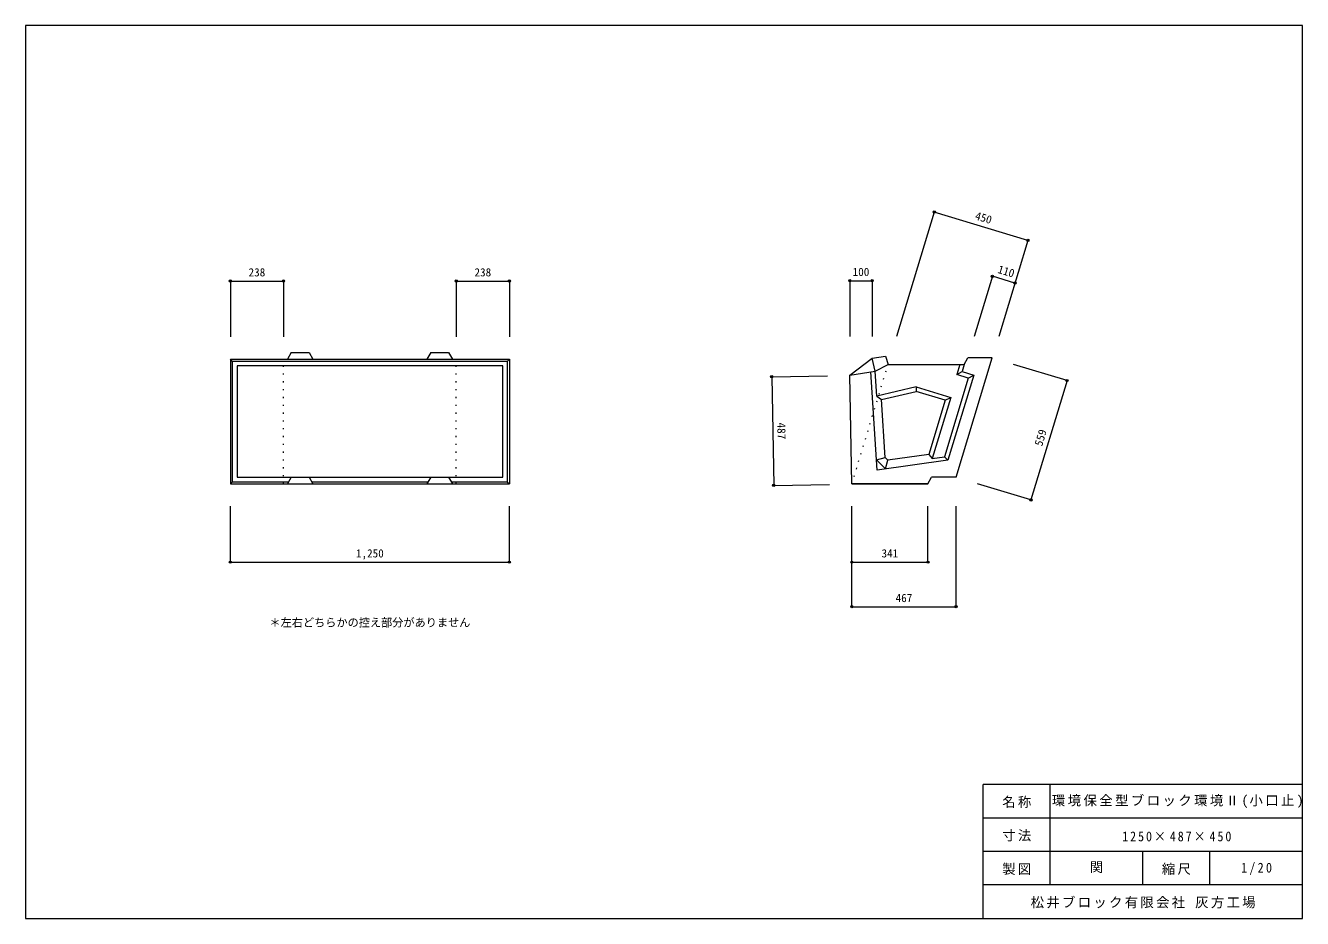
# Model space of a CAD drawing. Units: millimetres, scale not verified. Extents: x -4697 to 5830, y 100 to 4100.
# Drawn here: x 110 to 5830, y 100 to 4100 of the extents above; entities that cross this region are included whole.
import ezdxf
from ezdxf.enums import TextEntityAlignment as Align

# ---------------------------------------------------------------- set-up
doc = ezdxf.new("R2010")
doc.units = ezdxf.units.MM
doc.header["$LTSCALE"] = 20
doc.header["$PDMODE"] = 32
doc.header["$PDSIZE"] = 10
doc.linetypes.add('DOTTED', pattern=[1.75, 0.25, -1.5])
for name, color, linetype, lineweight in [('_0-0_', 7, 'Continuous', 18), ('_0-1_', 7, 'Continuous', 18), ('_0-2_', 4, 'Continuous', 9)]:
    doc.layers.add(name, color=color, linetype=linetype, lineweight=lineweight)
doc.styles.add('ＭＳ ゴシック', font='')
doc.styles.get('ＭＳ ゴシック').set_extended_font_data('MS Gothic')

msp = doc.modelspace()

# ---------------------------------------------------------------- linework, layer by layer
at = {"layer": '_0-0_'}
for p, q in [((5830, 4100), (110, 4100)), ((110, 4100), (110, 100)), ((5830, 100), (5830, 4100)), ((4400, 100), (4400, 700)), ((5830, 700), (4400, 700)), ((4700, 250), (4700, 700)), ((5830, 550), (4400, 550)), ((5830, 400), (4400, 400)), ((5115, 250), (5115, 400)), ((5415, 250), (5415, 400)), ((5830, 250), (4400, 250)), ((110, 100), (5830, 100))]:
    msp.add_line(p, q, dxfattribs=at)
at = {"layer": '_0-1_'}
for p, q in [((1300.04, 2635.28), (1282.72, 2605.28)), ((1300.04, 2635.28), (1380.04, 2635.28)), ((1380.04, 2635.28), (1397.36, 2605.28)), ((1925.04, 2635.28), (1907.72, 2605.28)), ((1925.04, 2635.28), (2005.04, 2635.28)), ((2005.04, 2635.28), (2022.36, 2605.28)), ((1027.54, 2605.28), (1027.54, 2046.28)), ((1027.54, 2605.28), (2277.54, 2605.28)), ((1037.54, 2595.28), (1027.54, 2605.28)), ((1037.54, 2056.28), (1037.54, 2595.28)), ((2267.54, 2595.28), (1037.54, 2595.28)), ((2247.54, 2575.28), (1057.54, 2575.28)), ((1057.54, 2575.28), (1057.54, 2076.28)), ((2247.54, 2076.28), (2247.54, 2575.28)), ((2267.54, 2595.28), (2277.54, 2605.28)), ((2267.54, 2595.28), (2267.54, 2056.28)), ((2277.54, 2605.28), (2277.54, 2046.28)), ((3802.51, 2533.2), (3902.51, 2609.27)), ((3902.51, 2609.27), (3962.58, 2619.28)), ((3916.57, 2551.77), (3902.51, 2609.27)), ((3916.57, 2551.77), (3973.58, 2581.28)), ((3962.58, 2619.28), (3973.58, 2581.28)), ((3973.58, 2581.28), (4314.58, 2581.28)), ((4278.54, 2076.28), (4440.58, 2611.28)), ((4294.58, 2581.28), (4281.03, 2536.56)), ((4314.58, 2581.28), (4305.15, 2550.16)), ((4314.58, 2581.28), (4330.58, 2611.28)), ((4440.58, 2611.28), (4330.58, 2611.28)), ((3802.51, 2533.2), (3916.57, 2551.77)), ((3811.54, 2046.28), (3802.51, 2533.2)), ((3924.2, 2108.33), (3897.16, 2548.61)), ((3923.43, 2440.15), (3916.57, 2551.77)), ((4333.17, 2520.77), (4226.45, 2168.43)), ((4357.28, 2534.37), (4241.57, 2152.33)), ((4281.03, 2536.56), (4305.15, 2550.16)), ((4333.17, 2520.77), (4281.03, 2536.56)), ((4305.15, 2550.16), (4357.28, 2534.37)), ((4333.17, 2520.77), (4357.28, 2534.37)), ((4100.06, 2481.28), (3923.43, 2440.15)), ((3944.69, 2424.85), (4098.85, 2460.75)), ((4100.06, 2481.28), (4098.85, 2460.75)), ((4229.83, 2421.08), (4098.85, 2460.75)), ((4100.06, 2481.28), (4254.77, 2434.43)), ((3923.43, 2440.15), (3944.69, 2424.85)), ((3960.68, 2164.6), (3944.69, 2424.85)), ((4229.83, 2421.08), (4156.12, 2177.72)), ((4254.77, 2434.43), (4171.93, 2160.9)), ((4229.83, 2421.08), (4254.77, 2434.43)), ((4156.12, 2177.72), (3972.87, 2152.41)), ((4156.12, 2177.72), (4171.93, 2160.9)), ((3921.41, 2153.82), (3960.68, 2164.6)), ((3921.41, 2153.82), (3961.7, 2113.53)), ((4241.57, 2152.33), (3924.2, 2108.33)), ((3960.68, 2164.6), (3972.87, 2152.41)), ((3961.7, 2113.53), (3972.87, 2152.41)), ((4171.93, 2160.9), (4226.45, 2168.43)), ((4226.45, 2168.43), (4241.57, 2152.33)), ((1057.54, 2076.28), (2247.54, 2076.28)), ((1300.04, 2076.28), (1282.72, 2046.28)), ((1380.04, 2076.28), (1397.36, 2046.28)), ((1925.04, 2076.28), (1907.72, 2046.28)), ((2005.04, 2076.28), (2022.36, 2046.28)), ((4152.54, 2046.28), (4168.54, 2076.28)), ((4278.54, 2076.28), (4168.54, 2076.28)), ((1027.54, 2046.28), (1037.54, 2056.28)), ((1027.54, 2046.28), (2277.54, 2046.28)), ((1037.54, 2056.28), (1288.49, 2056.28)), ((1391.59, 2056.28), (1913.49, 2056.28)), ((2016.59, 2056.28), (2267.54, 2056.28)), ((2267.54, 2056.28), (2277.54, 2046.28)), ((4152.54, 2046.28), (3811.54, 2046.28)), ((3811.54, 2046.28), (4152.54, 2046.28))]:
    msp.add_line(p, q, dxfattribs=at)
at = {"layer": '_0-1_', "linetype": 'DOTTED'}
for p, q in [((1265.54, 2046.28), (1265.54, 2605.28)), ((2039.54, 2046.28), (2039.54, 2605.28)), ((3811.54, 2046.28), (3973.58, 2581.28))]:
    msp.add_line(p, q, dxfattribs=at)
at = {"layer": '_0-2_'}
for p, q in [((4180.57, 3264.71), (4011.65, 2706.99)), ((4600.01, 3137.67), (4180.57, 3264.71)), ((4600.01, 3137.67), (4469.57, 2706.99)), ((4441.28, 2976.77), (4359.57, 2706.99)), ((4542.03, 2946.26), (4441.28, 2976.77)), ((1027.54, 2955.28), (1265.54, 2955.28)), ((1027.54, 2955.28), (1027.54, 2705.28)), ((1265.54, 2955.28), (1265.54, 2705.28)), ((2039.54, 2955.28), (2039.54, 2705.28)), ((2039.54, 2955.28), (2277.54, 2955.28)), ((2277.54, 2955.28), (2277.54, 2705.28)), ((3802.51, 2956.99), (3902.51, 2956.99)), ((3802.51, 2956.99), (3802.51, 2706.99)), ((3902.51, 2956.99), (3902.51, 2706.99)), ((4775.55, 2509.83), (4536.29, 2582.3)), ((3452.57, 2526.71), (3702.52, 2531.35)), ((3452.57, 2526.71), (3461.6, 2039.79)), ((4775.55, 2509.83), (4613.52, 1974.83)), ((3461.6, 2039.79), (3711.56, 2044.43)), ((4613.52, 1974.83), (4374.25, 2047.3)), ((1027.54, 1696.28), (1027.54, 1946.28)), ((2277.54, 1696.28), (2277.54, 1946.28)), ((3811.54, 1496.28), (3811.54, 1946.28)), ((4152.54, 1696.28), (4152.54, 1946.28)), ((4278.54, 1496.28), (4278.54, 1946.28)), ((1027.54, 1696.28), (2277.54, 1696.28)), ((3811.54, 1696.28), (4152.54, 1696.28)), ((3811.54, 1496.28), (4278.54, 1496.28))]:
    msp.add_line(p, q, dxfattribs=at)
for p in [(4180.57, 3264.71), (4600.01, 3137.67), (4441.28, 2976.77), (1027.54, 2955.28), (1265.54, 2955.28), (2039.54, 2955.28), (2277.54, 2955.28), (3802.51, 2956.99), (3902.51, 2956.99), (4542.03, 2946.26), (3452.57, 2526.71), (4775.55, 2509.83), (3461.6, 2039.79), (4613.52, 1974.83), (1027.54, 1696.28), (2277.54, 1696.28), (3811.54, 1696.28), (4152.54, 1696.28), (3811.54, 1496.28), (4278.54, 1496.28)]:
    msp.add_point(p, dxfattribs=at)

# ---------------------------------------------------------------- texts
at = {"layer": '_0-0_', "style": 'ＭＳ ゴシック'}
msp.add_text('関', height=43.99, dxfattribs=at).set_placement((4877.5, 295), align=Align.BOTTOM_LEFT)
at = {"layer": '_0-0_', "char_height": 43.99, "attachment_point": 7, "style": 'ＭＳ ゴシック'}
for s, insert in [('\\T1.17;名称', (4485, 595)), ('\\T1.18;環境保全型ブロック環境Ⅱ(小口止)', (4707.5, 595)), ('\\T1.17;寸法', (4485, 445)), ('\\T1.32;\\W0.9;1250×487×450', (5022.5, 445)), ('\\T1.17;製図', (4485, 295)), ('\\T1.17;縮尺', (5200, 295)), ('\\T1.38;\\W0.9;1/20', (5555, 295)), ('\\T1.17;松井ブロック有限会社\\~灰方工場', (4612.5, 145))]:
    msp.add_mtext(s, dxfattribs=dict(at, insert=insert))
at = {"layer": '_0-2_', "style": 'ＭＳ ゴシック'}
for s, rotation, p in [('450', 343.15, (4357.3, 3221.63)), ('110', 343.15, (4458.66, 2981.96)), ('487', 271.063, (3466.39, 2320.93)), ('559', 73.15, (4674.09, 2209.34))]:
    msp.add_text(s, height=36.66, rotation=rotation, dxfattribs=at).set_placement(p, align=Align.BOTTOM_LEFT)
for s, p in [('238', (1109.04, 2965.28)), ('238', (2121.04, 2965.28)), ('100', (3815.01, 2966.99)), ('1,250', (1590.04, 1706.28)), ('341', (3944.54, 1706.28)), ('467', (4007.54, 1506.28)), ('＊左右どちらかの控え部分がありません', (1202.54, 1396.28))]:
    msp.add_text(s, height=36.66, dxfattribs=at).set_placement(p, align=Align.BOTTOM_LEFT)

doc.saveas('drawing.dxf')
